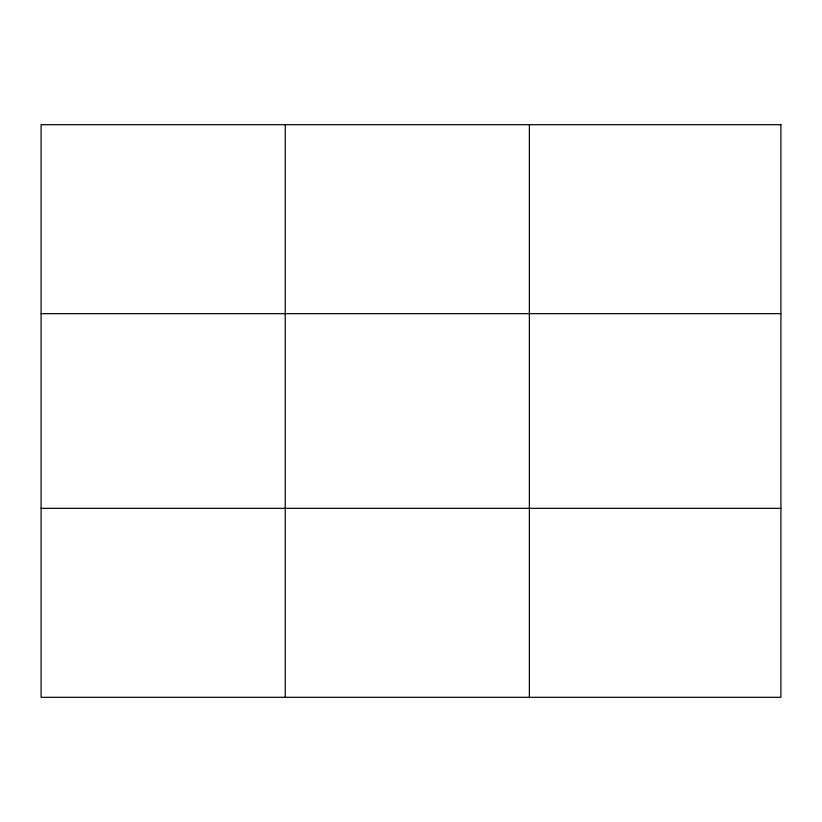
<?xml version="1.0" encoding="UTF-8"?>
<svg xmlns="http://www.w3.org/2000/svg" width="822" height="822" viewBox="0 0 822 822"><rect width="100%" height="100%" fill="white"/><g stroke="black" fill="none" stroke-linecap="round" stroke-linejoin="round"><path stroke-width="1.23" d="M285.234 124.687L285.234 697.313M529.368 124.687L529.368 697.313M41.1 313.655L780.9 313.655M41.1 508.345L780.9 508.345M780.9 124.687L780.9 697.313L41.1 697.313L41.1 124.687L780.9 124.687"/></g></svg>
